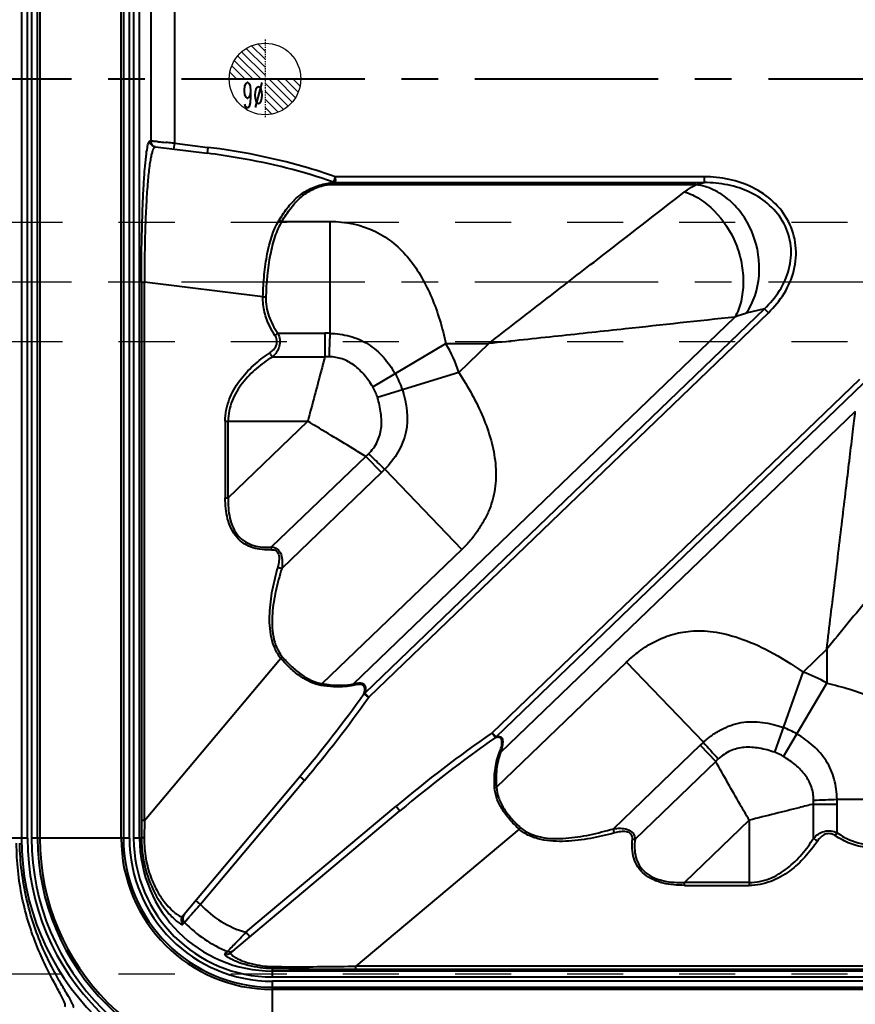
# Model space of a CAD drawing. Header units: millimetres. Extents: x 2634 to 3034, y 1430 to 1883.
# Drawn here: x 2743.1 to 2813.1, y 1595.1 to 1677.6 of the extents above; entities that cross this region are included whole.
import ezdxf
from ezdxf.enums import TextEntityAlignment as Align

# ---------------------------------------------------------------- set-up
doc = ezdxf.new("R2010")
doc.units = ezdxf.units.MM
doc.linetypes.add('CENTER', pattern=[0.6, 0.375, -0.075, 0.075, -0.075])
doc.linetypes.add('HIDDEN', pattern=[0.2, 0.1, -0.1])
doc.layers.add('cool', color=153, linetype='HIDDEN', lineweight=9)
doc.layers.add('epin', color=13, linetype='Continuous', lineweight=9)
doc.styles.add('TXT05', font='txt.shx', dxfattribs={"width": 0.5, "bigfont": 'gbcbig.shx'})

# ---------------------------------------------------------------- blocks, each defined once
blk = doc.blocks.new('epin_ejp_6')
at = {"layer": 'epin'}
h = blk.add_hatch(dxfattribs=at)
h.set_pattern_fill('_ANSI31', color=123, scale=0.15, angle=90)
h.set_pattern_definition([(135, (119, 124), (-0.3367596, -0.3367596), [])])
h.paths.add_polyline_path([(0, 3, 0.414214), (-3, 0), (0, 0)])
h.paths.add_polyline_path([(3, 0), (0, 0), (0, -3, 0.414214)])
at = {"layer": 'epin', "color": 1, "linetype": 'CENTER', "ltscale": 0.12}
for p, q in [((0, -3.3), (0, 3.3)), ((-3.3, 0), (3.3, 0))]:
    blk.add_line(p, q, dxfattribs=at)
at = {"layer": 'epin'}
blk.add_circle((0, 0), 3, dxfattribs=at)
at = {"layer": 'epin', "color": 6, "style": 'TXT05', "width": 0.5}
blk.add_text('%%c6', height=2.1, dxfattribs=at).set_placement((0.995, 1.35), align=Align.MIDDLE)

msp = doc.modelspace()

# ---------------------------------------------------------------- linework, layer by layer
at = {"color": 7, "linetype": 'Continuous'}
for p, q in [((2743.202, 1752.823), (2743.202, 1609.037)), ((2743.704, 1609.037), (2743.704, 1752.823)), ((2744.057, 1752.823), (2744.057, 1609.037)), ((2744.559, 1609.037), (2744.559, 1752.823)), ((2744.744, 1752.823), (2744.744, 1609.037)), ((2751.572, 1609.037), (2751.572, 1752.823)), ((2751.757, 1752.823), (2751.757, 1609.037)), ((2752.259, 1609.037), (2752.259, 1752.823)), ((2752.612, 1752.823), (2752.612, 1609.037)), ((2753.114, 1609.037), (2753.114, 1752.823)), ((2756.051, 1667.281), (2756.051, 1679.497)), ((2754.043, 1679.312), (2754.043, 1667.466)), ((2754.043, 1667.466), (2753.992, 1667.472)), ((2755.99, 1666.782), (2756.051, 1667.281)), ((2756.051, 1667.281), (2758.828, 1666.94)), ((2754.433, 1666.973), (2758.767, 1666.441)), ((2758.828, 1666.94), (2758.767, 1666.441)), ((2799.751, 1663.809), (2768.802, 1663.809)), ((2769.512, 1664.476), (2769.356, 1664.035)), ((2800.444, 1664.476), (2769.512, 1664.476)), ((2769.512, 1663.981), (2800.444, 1663.981)), ((2799.751, 1663.809), (2800.444, 1663.981)), ((2800.444, 1664.476), (2800.444, 1663.981)), ((2765.034, 1660.733), (2769.066, 1660.733)), ((2769.066, 1660.733), (2769.066, 1651.35)), ((2753.263, 1655.644), (2753.263, 1610.508)), ((2753.263, 1655.644), (2753.522, 1655.644)), ((2753.522, 1610.508), (2753.522, 1655.644)), ((2763.455, 1654.424), (2753.522, 1655.644)), ((2805.501, 1653.409), (2771.994, 1621.19)), ((2805.829, 1653.068), (2772.321, 1620.849)), ((2805.501, 1653.409), (2803.975, 1653.029)), ((2805.501, 1653.409), (2805.829, 1653.068)), ((2771.05, 1621.968), (2803.022, 1652.711)), ((2764.704, 1651.357), (2768.646, 1651.357)), ((2768.646, 1651.357), (2768.646, 1649.383)), ((2772.66, 1646.857), (2778.796, 1650.49)), ((2778.796, 1650.49), (2782.377, 1650.49)), ((2779.866, 1648.076), (2782.377, 1650.49)), ((2764.251, 1649.383), (2768.646, 1649.383)), ((2779.866, 1648.076), (2773.056, 1645.969)), ((2782.669, 1617.869), (2813.487, 1647.502)), ((2782.996, 1617.529), (2813.814, 1647.161)), ((2813.117, 1644.805), (2783.379, 1616.21)), ((2760.291, 1643.983), (2760.291, 1637.567)), ((2760.291, 1643.983), (2767.207, 1643.983)), ((2760.534, 1637.567), (2760.534, 1643.983)), ((2760.534, 1637.567), (2767.207, 1643.983)), ((2772.071, 1641.038), (2764.178, 1633.449)), ((2772.071, 1641.038), (2773.38, 1639.677)), ((2773.659, 1639.955), (2780.116, 1633.24)), ((2773.38, 1639.677), (2765.035, 1631.653)), ((2760.291, 1637.567), (2760.534, 1637.567)), ((2780.116, 1633.24), (2768.416, 1621.99)), ((2753.522, 1610.508), (2764.947, 1624.123)), ((2810.727, 1624.876), (2808.733, 1622.96)), ((2810.727, 1624.876), (2810.727, 1622.029)), ((2783.025, 1613.316), (2793.919, 1623.79)), ((2793.919, 1623.79), (2800.375, 1617.076)), ((2806.36, 1616.235), (2808.733, 1622.96)), ((2807.093, 1615.891), (2810.727, 1622.029)), ((2772.321, 1620.849), (2771.994, 1621.19)), ((2782.996, 1617.529), (2782.669, 1617.869)), ((2782.669, 1617.869), (2782.945, 1617.469)), ((2800.102, 1616.822), (2792.83, 1609.83)), ((2800.102, 1616.822), (2801.41, 1615.461)), ((2801.41, 1615.461), (2794.65, 1608.96)), ((2756.717, 1602.491), (2766.54, 1614.197)), ((2766.54, 1614.197), (2766.925, 1613.873)), ((2766.925, 1613.873), (2758.213, 1603.491)), ((2762.021, 1601.15), (2774.613, 1611.715)), ((2774.613, 1611.715), (2774.936, 1611.331)), ((2809.619, 1611.899), (2811.593, 1611.899)), ((2809.619, 1609.041), (2809.619, 1611.899)), ((2811.587, 1612.298), (2820.97, 1612.298)), ((2811.593, 1609.495), (2811.593, 1611.899)), ((2760.762, 1599.437), (2774.936, 1611.331)), ((2753.522, 1610.508), (2753.263, 1610.508)), ((2753.263, 1610.508), (2753.264, 1610.013)), ((2753.522, 1610.508), (2753.514, 1610.02)), ((2804.22, 1610.54), (2798.796, 1605.325)), ((2804.22, 1610.54), (2804.22, 1605.082)), ((2753.264, 1610.013), (2753.264, 1609.523)), ((2753.264, 1609.523), (2753.266, 1609.037)), ((2753.507, 1609.539), (2753.5, 1609.066)), ((2753.514, 1610.02), (2753.507, 1609.539)), ((2784.934, 1609.797), (2771.248, 1598.313)), ((2743.704, 1609.037), (2735.195, 1609.037)), ((2752.259, 1609.037), (2744.057, 1609.037)), ((2753.266, 1609.037), (2752.612, 1609.037)), ((2804.22, 1605.325), (2798.796, 1605.325)), ((2798.796, 1605.082), (2798.796, 1605.325)), ((2798.796, 1605.082), (2804.22, 1605.082)), ((2758.213, 1603.491), (2757.828, 1603.814)), ((2756.741, 1601.82), (2756.875, 1601.982)), ((2756.875, 1601.982), (2757.28, 1602.442)), ((2762.344, 1600.765), (2762.021, 1601.15)), ((2760.247, 1599.358), (2760.487, 1599.551)), ((2764.246, 1597.403), (2764.246, 1598.129)), ((2764.246, 1598.129), (2764.387, 1598.125)), ((2903.005, 1597.905), (2764.246, 1597.905)), ((2771.248, 1598.054), (2771.248, 1598.313)), ((2815.85, 1598.313), (2771.248, 1598.313)), ((2771.248, 1598.054), (2815.85, 1598.054)), ((2764.246, 1597.403), (2903.005, 1597.403)), ((2764.246, 1588.848), (2764.246, 1597.05)), ((2903.005, 1597.05), (2764.246, 1597.05)), ((2764.246, 1596.548), (2903.005, 1596.548)), ((2903.005, 1596.363), (2764.246, 1596.363))]:
    msp.add_line(p, q, dxfattribs=at)
at = {"color": 1, "linetype": 'CENTER', "ltscale": 41}
msp.add_line((2633.625, 1672.672), (3033.625, 1672.672), dxfattribs=at)
at = {"color": 7, "linetype": 'Continuous'}
for centre, radius, start, end in [((2754.545, 1667.465), 0.502, 179.93879, 262.96027), ((2781.908, 1959.72), 293.578, 264.67577, 264.80028), ((2764.482, 1685.573), 31.166, 268.11005, 268.55704), ((2768.645, 1638.599), 12.758, 88.10989, 89.99448), ((2769.066, 1644.732), 11.306, 17.20244, 30.61639), ((2768.893, 1640.695), 8.691, 89.35257, 91.62449), ((2769.066, 1644.732), 6.367, 17.20153, 30.61739), ((2769.295, 1644.824), 3.932, 16.93218, 31.13723), ((2766.524, 1647.134), 8.243, 312.29878, 314.54923), ((2764.919, 1648.474), 12.205, 313.88365, 315.73379), ((2804.969, 1612.298), 11.306, 59.38361, 70.55095), ((2679.608, 1687.199), 113.518, 319.97723, 324.40962), ((2682.264, 1684.946), 110.538, 319.98693, 324.55958), ((2844.554, 1528.508), 108.698, 124.70384, 130.04927), ((2804.969, 1612.298), 6.369, 59.38238, 70.55168), ((2847.211, 1525.324), 112.342, 124.89351, 130.04193), ((2808.494, 1608.095), 12.107, 132.1125, 133.87692), ((2907.115, 1711.359), 142.418, 221.45379, 222.21044), ((2805.065, 1612.526), 3.929, 58.92162, 70.76174), ((2807.239, 1609.71), 8.188, 133.24478, 135.384), ((2800.994, 1612.135), 8.628, 358.43445, 0.60827), ((2806.305, 1730.321), 118.141, 271.6087, 272.56235), ((2798.935, 1611.9), 12.659, 359.99427, 1.8032), ((2764.246, 1609.037), 21.044, 180, 270), ((2764.246, 1609.037), 20.542, 180, 270), ((2764.246, 1609.037), 20.189, 180, 270), ((2764.246, 1609.037), 19.687, 180, 270), ((2764.246, 1609.037), 19.502, 180, 270), ((2764.246, 1609.037), 12.674, 180, 270), ((2764.246, 1609.037), 12.489, 180, 270), ((2764.246, 1609.037), 11.987, 180, 270), ((2764.246, 1609.037), 11.634, 180, 270), ((2764.246, 1609.037), 11.132, 180, 270), ((2995.312, 1391.587), 317.993, 138.21171, 138.35038), ((2764.246, 1609.037), 8.195, 222.59007, 254.24586), ((2757.237, 1602.33), 0.502, 140.00966, 223.76632), ((2895.175, 1480.758), 183.907, 138.37614, 138.5738), ((2764.246, 1609.037), 10.203, 223.74555, 248.38371), ((2722.274, 1637.931), 54.154, 316.46294, 317.21961), ((2709.301, 1650.24), 72.038, 316.00944, 316.47277), ((2760.44, 1599.819), 0.499, 268.24318, 310.10485), ((2760.673, 1600.017), 0.501, 248.29848, 310.02834), ((2771.607, 1588.857), 15.426, 135.6167, 135.74983), ((2764.501, 1607.201), 8.926, 268.39213, 269.32262)]:
    msp.add_arc(centre, radius, start, end, dxfattribs=at)
for points, knots in [([(2753.263, 1655.644), (2753.263, 1657.118), (2753.285, 1659.246), (2753.366, 1661.94), (2753.442, 1663.624), (2753.533, 1665.01), (2753.632, 1666.081), (2753.738, 1666.824), (2753.822, 1667.215), (2753.882, 1667.345)], [0, 0, 0, 0, 0.376738, 0.543993, 0.688791, 0.807603, 0.899096, 0.963439, 1, 1, 1, 1]), ([(2753.89, 1667.362), (2753.898, 1667.377), (2753.922, 1667.421), (2753.96, 1667.463), (2753.992, 1667.472)], [0, 0, 0, 0, 0.33564, 1, 1, 1, 1]), ([(2754.433, 1666.973), (2754.315, 1666.988), (2754.082, 1667.107), (2753.993, 1667.353), (2753.993, 1667.472)], [0, 0, 0, 0, 0.49977, 1, 1, 1, 1]), ([(2754.229, 1667.449), (2754.204, 1667.451), (2754.142, 1667.457), (2754.08, 1667.461), (2754.043, 1667.466)], [0, 0, 0, 0, 0.393124, 1, 1, 1, 1]), ([(2754.666, 1667.408), (2754.623, 1667.412), (2754.477, 1667.426), (2754.331, 1667.439), (2754.229, 1667.449)], [0, 0, 0, 0, 0.297373, 1, 1, 1, 1]), ([(2756.051, 1667.281), (2755.987, 1667.287), (2755.738, 1667.311), (2755.488, 1667.333), (2755.302, 1667.35)], [0, 0, 0, 0, 0.254792, 1, 1, 1, 1]), ([(2754.433, 1666.973), (2754.356, 1666.983), (2754.245, 1666.802), (2754.166, 1666.573), (2754.082, 1666.25), (2754.005, 1665.842), (2753.894, 1665.102), (2753.775, 1663.937), (2753.661, 1662.264), (2753.576, 1660.266), (2753.526, 1658.021), (2753.52, 1656.452), (2753.523, 1655.644)], [0, 0, 0, 0, 0.020549, 0.041007, 0.069271, 0.105653, 0.150352, 0.264889, 0.412263, 0.589137, 0.78848, 1, 1, 1, 1]), ([(2769.356, 1664.035), (2766.789, 1664.922), (2763.251, 1665.801), (2759.667, 1666.331), (2758.767, 1666.441)], [0, 0, 0, 0, 0.749741, 1, 1, 1, 1]), ([(2769.512, 1664.476), (2768.649, 1664.78), (2765.161, 1665.889), (2761.551, 1666.605), (2758.828, 1666.94)], [0, 0, 0, 0, 0.250164, 1, 1, 1, 1]), ([(2764.806, 1660.838), (2765.047, 1661.227), (2765.535, 1661.95), (2766.408, 1662.88), (2767.452, 1663.542), (2768.232, 1663.788), (2768.638, 1663.874)], [0, 0, 0, 0, 0.272514, 0.518421, 0.753405, 1, 1, 1, 1]), ([(2765.034, 1660.733), (2765.271, 1661.125), (2765.75, 1661.853), (2766.603, 1662.793), (2767.628, 1663.471), (2768.401, 1663.72), (2768.802, 1663.809)], [0, 0, 0, 0, 0.273875, 0.520006, 0.754287, 1, 1, 1, 1]), ([(2768.637, 1663.874), (2768.699, 1663.887), (2768.939, 1663.938), (2769.179, 1663.993), (2769.356, 1664.035)], [0, 0, 0, 0, 0.256537, 1, 1, 1, 1]), ([(2768.802, 1663.809), (2768.863, 1663.823), (2769.1, 1663.878), (2769.337, 1663.936), (2769.512, 1663.981)], [0, 0, 0, 0, 0.25675, 1, 1, 1, 1]), ([(2769.512, 1664.476), (2769.512, 1664.447), (2769.53, 1664.389), (2769.496, 1664.305), (2769.519, 1664.227), (2769.557, 1664.138), (2769.479, 1664.061), (2769.512, 1664.002), (2769.512, 1663.981)], [0, 0, 0, 0, 0.174349, 0.343523, 0.501509, 0.646941, 0.877292, 1, 1, 1, 1]), ([(2798.798, 1663.199), (2798.881, 1663.263), (2799.184, 1663.488), (2799.505, 1663.691), (2799.751, 1663.809)], [0, 0, 0, 0, 0.278264, 1, 1, 1, 1]), ([(2803.975, 1653.029), (2804.603, 1653.938), (2805.324, 1656.235), (2804.858, 1659.171), (2803.759, 1661.255), (2802.629, 1662.541), (2801.272, 1663.444), (2800.253, 1663.749), (2799.751, 1663.809)], [0, 0, 0, 0, 0.246349, 0.509651, 0.641117, 0.767673, 0.887216, 1, 1, 1, 1]), ([(2805.829, 1653.068), (2806.324, 1653.562), (2807.233, 1654.643), (2808.08, 1656.597), (2808.246, 1658.729), (2807.622, 1660.78), (2806.311, 1662.466), (2804.547, 1663.647), (2802.546, 1664.34), (2801.143, 1664.461), (2800.444, 1664.476)], [0, 0, 0, 0, 0.125141, 0.25018, 0.375072, 0.499933, 0.624868, 0.749809, 0.87486, 1, 1, 1, 1]), ([(2805.501, 1653.409), (2805.982, 1653.861), (2806.838, 1654.877), (2807.662, 1656.692), (2807.837, 1658.683), (2807.249, 1660.596), (2806.002, 1662.157), (2804.331, 1663.243), (2802.434, 1663.862), (2801.106, 1663.985), (2800.444, 1663.981)], [0, 0, 0, 0, 0.125872, 0.250482, 0.374613, 0.498464, 0.622779, 0.747894, 0.873585, 1, 1, 1, 1]), ([(2782.377, 1650.49), (2783.926, 1651.676), (2786.952, 1654.04), (2792.433, 1658.267), (2796.362, 1661.313), (2798.798, 1663.199)], [0, 0, 0, 0, 0.281733, 0.554865, 1, 1, 1, 1]), ([(2798.798, 1663.199), (2799.251, 1663.067), (2800.155, 1662.628), (2801.772, 1661.282), (2803.008, 1659.392), (2803.625, 1657.247), (2803.772, 1655.609), (2803.604, 1654.067), (2803.258, 1653.121), (2803.022, 1652.711)], [0, 0, 0, 0, 0.112304, 0.235146, 0.498597, 0.633086, 0.764147, 0.887502, 1, 1, 1, 1]), ([(2763.455, 1654.424), (2763.468, 1655.042), (2763.542, 1656.246), (2763.84, 1658.42), (2764.287, 1659.986), (2764.805, 1660.838)], [0, 0, 0, 0, 0.28042, 0.547018, 1, 1, 1, 1]), ([(2765.034, 1660.733), (2764.791, 1660.338), (2764.396, 1659.421), (2763.882, 1657.31), (2763.729, 1655.599), (2763.697, 1654.417)], [0, 0, 0, 0, 0.213556, 0.455384, 1, 1, 1, 1]), ([(2769.066, 1660.733), (2770.369, 1660.733), (2772.943, 1660.212), (2775.432, 1658.128), (2776.793, 1656.054), (2777.648, 1654.321), (2778.309, 1652.448), (2778.651, 1651.151), (2778.796, 1650.49)], [0, 0, 0, 0, 0.254621, 0.491325, 0.612518, 0.738179, 0.867882, 1, 1, 1, 1]), ([(2764.462, 1651.183), (2764.305, 1651.417), (2763.943, 1652.031), (2763.545, 1653.116), (2763.434, 1653.989), (2763.455, 1654.424)], [0, 0, 0, 0, 0.245238, 0.619698, 1, 1, 1, 1]), ([(2763.698, 1654.417), (2763.683, 1653.869), (2763.865, 1652.767), (2764.392, 1651.797), (2764.704, 1651.357)], [0, 0, 0, 0, 0.504127, 1, 1, 1, 1]), ([(2803.975, 1653.029), (2803.899, 1653.01), (2803.576, 1652.922), (2803.26, 1652.807), (2803.022, 1652.711)], [0, 0, 0, 0, 0.234046, 1, 1, 1, 1]), ([(2803.022, 1652.711), (2799.959, 1652.382), (2795.016, 1651.854), (2788.135, 1651.103), (2784.315, 1650.709), (2782.377, 1650.49)], [0, 0, 0, 0, 0.445138, 0.718268, 1, 1, 1, 1]), ([(2764.704, 1651.357), (2764.787, 1651.191), (2764.901, 1650.825), (2764.841, 1650.088), (2764.51, 1649.615), (2764.251, 1649.383)], [0, 0, 0, 0, 0.256364, 0.51753, 1, 1, 1, 1]), ([(2764.462, 1651.183), (2764.48, 1651.198), (2764.557, 1651.262), (2764.639, 1651.318), (2764.704, 1651.357)], [0, 0, 0, 0, 0.240475, 1, 1, 1, 1]), ([(2769.066, 1651.35), (2769.058, 1651.182), (2769.029, 1650.527), (2769.005, 1649.872), (2768.991, 1649.386)], [0, 0, 0, 0, 0.256891, 1, 1, 1, 1]), ([(2769.066, 1651.35), (2769.63, 1651.348), (2770.477, 1651.213), (2771.543, 1650.848), (2772.538, 1650.325), (2773.606, 1649.384), (2774.253, 1648.458), (2774.545, 1647.975)], [0, 0, 0, 0, 0.251055, 0.375986, 0.50013, 0.748891, 1, 1, 1, 1]), ([(2764.008, 1649.702), (2764.127, 1649.782), (2764.351, 1649.965), (2764.602, 1650.331), (2764.663, 1650.783), (2764.542, 1651.062), (2764.462, 1651.183)], [0, 0, 0, 0, 0.247334, 0.497274, 0.749044, 1, 1, 1, 1]), ([(2760.291, 1643.983), (2760.283, 1644.293), (2760.348, 1644.913), (2760.685, 1646.084), (2761.421, 1647.401), (2762.625, 1648.678), (2763.529, 1649.396), (2764.008, 1649.702)], [0, 0, 0, 0, 0.130991, 0.261075, 0.514013, 0.759687, 1, 1, 1, 1]), ([(2764.008, 1649.702), (2764.055, 1649.611), (2764.133, 1649.499), (2764.227, 1649.404), (2764.251, 1649.383)], [0, 0, 0, 0, 0.765289, 1, 1, 1, 1]), ([(2764.251, 1649.383), (2763.782, 1649.086), (2762.871, 1648.434), (2761.681, 1647.22), (2760.775, 1645.734), (2760.534, 1644.567), (2760.534, 1643.983)], [0, 0, 0, 0, 0.243951, 0.49088, 0.743097, 1, 1, 1, 1]), ([(2768.646, 1649.383), (2768.537, 1648.979), (2768.252, 1647.899), (2767.769, 1646.1), (2767.402, 1644.703), (2767.207, 1643.983)], [0, 0, 0, 0, 0.224314, 0.599734, 1, 1, 1, 1]), ([(2772.66, 1646.857), (2772.447, 1647.21), (2771.983, 1647.873), (2771.137, 1648.706), (2770.12, 1649.263), (2769.366, 1649.382), (2768.991, 1649.386)], [0, 0, 0, 0, 0.265948, 0.518739, 0.758258, 1, 1, 1, 1]), ([(2779.866, 1648.076), (2780.647, 1646.877), (2781.686, 1645.022), (2782.612, 1642.412), (2782.999, 1640.475), (2782.999, 1638.533), (2782.614, 1636.952), (2782.059, 1635.75), (2781.512, 1634.866), (2780.881, 1634.007), (2780.391, 1633.475), (2780.116, 1633.24)], [0, 0, 0, 0, 0.263043, 0.388293, 0.508169, 0.624617, 0.742681, 0.804074, 0.867698, 0.933495, 1, 1, 1, 1]), ([(2775.148, 1646.615), (2775.5, 1645.478), (2775.766, 1643.591), (2774.835, 1641.339), (2774.082, 1640.387), (2773.659, 1639.955)], [0, 0, 0, 0, 0.49768, 0.747182, 1, 1, 1, 1]), ([(2772.307, 1641.26), (2772.598, 1641.547), (2773.095, 1642.207), (2773.429, 1643.417), (2773.378, 1644.694), (2773.186, 1645.544), (2773.056, 1645.969)], [0, 0, 0, 0, 0.244048, 0.48187, 0.734477, 1, 1, 1, 1]), ([(2810.727, 1624.876), (2810.841, 1625.822), (2811.06, 1627.707), (2811.514, 1631.413), (2811.945, 1635.034), (2812.363, 1638.517), (2812.648, 1640.887), (2812.864, 1642.702), (2813.019, 1643.977), (2813.083, 1644.544), (2813.117, 1644.805)], [0, 0, 0, 0, 0.14235, 0.283651, 0.557997, 0.687465, 0.808007, 0.914751, 0.960682, 1, 1, 1, 1]), ([(2772.071, 1641.038), (2771.709, 1641.257), (2770.74, 1641.847), (2769.116, 1642.824), (2767.859, 1643.592), (2767.207, 1643.983)], [0, 0, 0, 0, 0.22313, 0.598578, 1, 1, 1, 1]), ([(2773.659, 1639.955), (2773.542, 1640.066), (2773.09, 1640.499), (2772.639, 1640.935), (2772.306, 1641.26)], [0, 0, 0, 0, 0.257711, 1, 1, 1, 1]), ([(2823.435, 1640.412), (2821.562, 1638.122), (2818.525, 1634.415), (2814.297, 1629.23), (2811.92, 1626.352), (2810.727, 1624.876)], [0, 0, 0, 0, 0.442107, 0.716375, 1, 1, 1, 1]), ([(2764.161, 1633.214), (2763.641, 1633.184), (2762.832, 1633.243), (2761.855, 1633.689), (2761.003, 1634.433), (2760.389, 1635.802), (2760.291, 1636.974), (2760.291, 1637.567)], [0, 0, 0, 0, 0.233699, 0.35316, 0.476377, 0.733763, 1, 1, 1, 1]), ([(2760.534, 1637.567), (2760.518, 1636.997), (2760.565, 1636.133), (2760.919, 1635.063), (2761.346, 1634.363), (2761.955, 1633.85), (2762.895, 1633.432), (2763.678, 1633.405), (2764.178, 1633.449)], [0, 0, 0, 0, 0.26689, 0.398219, 0.52424, 0.645536, 0.764845, 1, 1, 1, 1]), ([(2764.161, 1633.214), (2764.158, 1633.274), (2764.161, 1633.353), (2764.175, 1633.43), (2764.178, 1633.449)], [0, 0, 0, 0, 0.761646, 1, 1, 1, 1]), ([(2764.161, 1633.214), (2764.299, 1633.222), (2764.616, 1633.168), (2764.831, 1632.718), (2764.807, 1632.24), (2764.736, 1631.918), (2764.69, 1631.759)], [0, 0, 0, 0, 0.225229, 0.465545, 0.729938, 1, 1, 1, 1]), ([(2764.178, 1633.449), (2764.347, 1633.445), (2764.707, 1633.303), (2765.018, 1632.816), (2765.094, 1632.236), (2765.064, 1631.845), (2765.035, 1631.653)], [0, 0, 0, 0, 0.226826, 0.476695, 0.739124, 1, 1, 1, 1]), ([(2764.69, 1631.759), (2764.51, 1631.124), (2764.189, 1629.837), (2763.931, 1627.863), (2764.004, 1626.187), (2764.397, 1624.929), (2764.732, 1624.36), (2764.947, 1624.123)], [0, 0, 0, 0, 0.250488, 0.502405, 0.754185, 0.878832, 1, 1, 1, 1]), ([(2765.035, 1631.653), (2764.841, 1631.036), (2764.497, 1629.787), (2764.191, 1627.868), (2764.205, 1625.955), (2764.673, 1624.714), (2765.072, 1624.247)], [0, 0, 0, 0, 0.253442, 0.507248, 0.75913, 1, 1, 1, 1]), ([(2764.69, 1631.759), (2764.717, 1631.749), (2764.83, 1631.709), (2764.946, 1631.675), (2765.035, 1631.653)], [0, 0, 0, 0, 0.236305, 1, 1, 1, 1]), ([(2793.918, 1623.791), (2794.266, 1624.125), (2795.011, 1624.754), (2796.27, 1625.548), (2797.71, 1626.145), (2799.38, 1626.462), (2801.318, 1626.391), (2803.558, 1625.828), (2806.105, 1624.69), (2807.83, 1623.605), (2808.734, 1622.96)], [0, 0, 0, 0, 0.088704, 0.178715, 0.272744, 0.373694, 0.48889, 0.626559, 0.795858, 1, 1, 1, 1]), ([(2768.347, 1621.837), (2767.726, 1621.93), (2766.799, 1622.393), (2765.729, 1623.27), (2765.201, 1623.821), (2764.947, 1624.123)], [0, 0, 0, 0, 0.452734, 0.715427, 1, 1, 1, 1]), ([(2765.072, 1624.246), (2765.324, 1623.952), (2765.838, 1623.408), (2766.888, 1622.537), (2767.804, 1622.089), (2768.416, 1621.991)], [0, 0, 0, 0, 0.283867, 0.546144, 1, 1, 1, 1]), ([(2770.988, 1621.848), (2770.785, 1621.8), (2769.91, 1621.655), (2769.014, 1621.73), (2768.347, 1621.837)], [0, 0, 0, 0, 0.236243, 1, 1, 1, 1]), ([(2768.416, 1621.99), (2768.65, 1621.95), (2769.52, 1621.824), (2770.421, 1621.829), (2771.05, 1621.968)], [0, 0, 0, 0, 0.269351, 1, 1, 1, 1]), ([(2771.921, 1621.133), (2771.952, 1621.22), (2771.997, 1621.375), (2772.012, 1621.59), (2771.96, 1621.76), (2771.838, 1621.867), (2771.673, 1621.917), (2771.383, 1621.929), (2771.151, 1621.886), (2770.988, 1621.848)], [0, 0, 0, 0, 0.167, 0.291648, 0.387965, 0.476208, 0.575533, 0.695033, 1, 1, 1, 1]), ([(2772.076, 1621.623), (2772.073, 1621.71), (2772.025, 1621.893), (2771.757, 1622.026), (2771.428, 1622.032), (2771.184, 1621.995), (2771.05, 1621.968)], [0, 0, 0, 0, 0.210148, 0.409451, 0.668403, 1, 1, 1, 1]), ([(2771.994, 1621.19), (2772.008, 1621.231), (2772.052, 1621.371), (2772.08, 1621.519), (2772.076, 1621.623)], [0, 0, 0, 0, 0.297297, 1, 1, 1, 1]), ([(2810.727, 1622.029), (2812.033, 1621.736), (2813.946, 1621.169), (2816.297, 1620.037), (2817.851, 1618.984), (2819.184, 1617.699), (2820.2, 1616.121), (2820.832, 1614.286), (2820.97, 1612.969), (2820.97, 1612.298)], [0, 0, 0, 0, 0.260844, 0.38613, 0.507095, 0.625199, 0.744485, 0.869298, 1, 1, 1, 1]), ([(2771.921, 1621.133), (2771.94, 1621.121), (2772.072, 1621.025), (2772.205, 1620.93), (2772.321, 1620.849)], [0, 0, 0, 0, 0.134393, 1, 1, 1, 1]), ([(2800.375, 1617.076), (2800.595, 1617.285), (2801.069, 1617.666), (2801.842, 1618.144), (2802.665, 1618.519), (2804.404, 1618.978), (2805.967, 1618.702), (2807.089, 1618.304)], [0, 0, 0, 0, 0.126553, 0.253009, 0.37837, 0.50293, 1, 1, 1, 1]), ([(2783.265, 1616.164), (2783.333, 1616.34), (2783.423, 1616.595), (2783.49, 1616.929), (2783.5, 1617.14), (2783.466, 1617.323), (2783.3, 1617.525), (2783.076, 1617.5), (2782.945, 1617.469)], [0, 0, 0, 0, 0.321574, 0.460261, 0.580209, 0.681484, 0.770476, 1, 1, 1, 1]), ([(2783.379, 1616.21), (2783.442, 1616.387), (2783.524, 1616.646), (2783.581, 1616.983), (2783.585, 1617.198), (2783.542, 1617.383), (2783.361, 1617.583), (2783.132, 1617.56), (2782.996, 1617.529)], [0, 0, 0, 0, 0.31581, 0.453151, 0.572922, 0.674334, 0.765501, 1, 1, 1, 1]), ([(2811.587, 1612.298), (2811.578, 1612.582), (2811.529, 1613.146), (2811.316, 1614.253), (2810.747, 1615.56), (2809.623, 1616.84), (2808.699, 1617.492), (2808.213, 1617.78)], [0, 0, 0, 0, 0.126011, 0.251667, 0.500366, 0.748815, 1, 1, 1, 1]), ([(2806.36, 1616.235), (2805.94, 1616.381), (2805.098, 1616.608), (2803.825, 1616.71), (2802.604, 1616.425), (2801.926, 1615.954), (2801.629, 1615.675)], [0, 0, 0, 0, 0.265794, 0.518534, 0.756183, 1, 1, 1, 1]), ([(2782.879, 1613.26), (2782.847, 1613.76), (2782.853, 1614.749), (2783.092, 1615.715), (2783.265, 1616.164)], [0, 0, 0, 0, 0.50991, 1, 1, 1, 1]), ([(2783.379, 1616.21), (2783.21, 1615.762), (2782.985, 1614.798), (2782.988, 1613.813), (2783.025, 1613.316)], [0, 0, 0, 0, 0.49001, 1, 1, 1, 1]), ([(2809.622, 1612.227), (2809.618, 1612.602), (2809.5, 1613.355), (2808.943, 1614.37), (2808.109, 1615.214), (2807.447, 1615.677), (2807.093, 1615.89)], [0, 0, 0, 0, 0.24164, 0.481091, 0.733966, 1, 1, 1, 1]), ([(2804.22, 1610.54), (2803.97, 1610.983), (2803.03, 1612.621), (2802.094, 1614.262), (2801.41, 1615.461)], [0, 0, 0, 0, 0.269275, 1, 1, 1, 1]), ([(2784.934, 1609.797), (2784.647, 1610.058), (2784.121, 1610.59), (2783.474, 1611.449), (2783.032, 1612.338), (2782.899, 1612.96), (2782.879, 1613.26)], [0, 0, 0, 0, 0.282514, 0.543256, 0.780502, 1, 1, 1, 1]), ([(2783.025, 1613.316), (2783.044, 1613.018), (2783.178, 1612.405), (2783.614, 1611.531), (2784.254, 1610.689), (2784.773, 1610.169), (2785.056, 1609.914)], [0, 0, 0, 0, 0.220556, 0.457818, 0.718061, 1, 1, 1, 1]), ([(2809.619, 1611.899), (2809.216, 1611.796), (2808.136, 1611.528), (2806.337, 1611.073), (2804.94, 1610.725), (2804.22, 1610.54)], [0, 0, 0, 0, 0.224162, 0.599566, 1, 1, 1, 1]), ([(2792.932, 1609.481), (2792.265, 1609.297), (2790.911, 1608.982), (2788.842, 1608.719), (2787.084, 1608.797), (2785.77, 1609.209), (2785.17, 1609.561), (2784.934, 1609.797)], [0, 0, 0, 0, 0.250658, 0.502598, 0.754466, 0.879097, 1, 1, 1, 1]), ([(2785.056, 1609.914), (2785.533, 1609.483), (2786.844, 1608.993), (2788.846, 1608.982), (2790.864, 1609.29), (2792.18, 1609.635), (2792.83, 1609.83)], [0, 0, 0, 0, 0.240341, 0.492391, 0.746336, 1, 1, 1, 1]), ([(2792.83, 1609.83), (2793.026, 1609.857), (2793.425, 1609.886), (2794.012, 1609.811), (2794.525, 1609.505), (2794.642, 1609.132), (2794.65, 1608.96)], [0, 0, 0, 0, 0.261302, 0.523966, 0.773879, 1, 1, 1, 1]), ([(2792.932, 1609.481), (2792.922, 1609.508), (2792.884, 1609.623), (2792.851, 1609.74), (2792.83, 1609.83)], [0, 0, 0, 0, 0.236188, 1, 1, 1, 1]), ([(2794.424, 1608.952), (2794.438, 1609.092), (2794.388, 1609.423), (2793.914, 1609.623), (2793.428, 1609.596), (2793.096, 1609.526), (2792.932, 1609.481)], [0, 0, 0, 0, 0.223475, 0.464002, 0.729321, 1, 1, 1, 1]), ([(2809.619, 1609.041), (2809.851, 1609.301), (2810.325, 1609.632), (2811.061, 1609.692), (2811.428, 1609.578), (2811.593, 1609.495)], [0, 0, 0, 0, 0.482466, 0.743639, 1, 1, 1, 1]), ([(2811.419, 1609.252), (2811.299, 1609.333), (2811.019, 1609.454), (2810.567, 1609.393), (2810.202, 1609.142), (2810.018, 1608.917), (2809.939, 1608.799)], [0, 0, 0, 0, 0.251134, 0.503157, 0.75292, 1, 1, 1, 1]), ([(2811.419, 1609.252), (2811.435, 1609.27), (2811.498, 1609.347), (2811.555, 1609.43), (2811.593, 1609.495)], [0, 0, 0, 0, 0.237499, 1, 1, 1, 1]), ([(2814.096, 1608.263), (2813.613, 1608.306), (2812.667, 1608.533), (2811.813, 1608.989), (2811.419, 1609.252)], [0, 0, 0, 0, 0.505617, 1, 1, 1, 1]), ([(2811.593, 1609.495), (2811.778, 1609.365), (2812.546, 1608.878), (2813.44, 1608.571), (2814.121, 1608.506)], [0, 0, 0, 0, 0.248581, 1, 1, 1, 1]), ([(2746.781, 1595.345), (2746.682, 1595.581), (2746.385, 1596.145), (2745.842, 1597.14), (2745.168, 1598.452), (2744.451, 1600.067), (2743.778, 1601.951), (2743.038, 1604.798), (2742.8, 1607.073), (2742.798, 1608.611)], [0, 0, 0, 0, 0.054731, 0.136406, 0.242876, 0.370478, 0.514658, 0.670589, 1, 1, 1, 1]), ([(2747.434, 1595.253), (2747.318, 1595.481), (2746.99, 1596.032), (2746.407, 1597.016), (2745.688, 1598.325), (2744.602, 1600.617), (2743.463, 1604.052), (2743.088, 1607.048), (2743.057, 1608.616)], [0, 0, 0, 0, 0.053971, 0.135076, 0.241186, 0.368737, 0.66947, 1, 1, 1, 1]), ([(2753.5, 1609.066), (2753.467, 1609.064), (2753.41, 1609.06), (2753.336, 1609.055), (2753.294, 1609.046), (2753.27, 1609.042), (2753.266, 1609.037)], [0, 0, 0, 0, 0.423656, 0.729977, 0.914811, 1, 1, 1, 1]), ([(2753.266, 1609.037), (2753.269, 1608.054), (2753.534, 1606.248), (2754.501, 1604.072), (2755.445, 1602.808), (2756.082, 1602.191), (2756.336, 1601.99), (2756.447, 1601.917)], [0, 0, 0, 0, 0.366618, 0.669597, 0.879549, 0.950487, 1, 1, 1, 1]), ([(2753.5, 1609.066), (2753.492, 1608.482), (2753.579, 1607.358), (2753.989, 1605.827), (2754.564, 1604.591), (2755.179, 1603.68), (2755.678, 1603.125), (2756.028, 1602.815), (2756.233, 1602.657), (2756.411, 1602.547), (2756.552, 1602.477), (2756.684, 1602.451), (2756.718, 1602.491)], [0, 0, 0, 0, 0.226413, 0.434699, 0.611833, 0.752927, 0.859418, 0.900622, 0.93422, 0.960486, 0.979737, 1, 1, 1, 1]), ([(2798.796, 1605.082), (2798.197, 1605.09), (2797.291, 1605.153), (2796.16, 1605.53), (2795.413, 1605.982), (2794.845, 1606.615), (2794.398, 1607.607), (2794.377, 1608.429), (2794.424, 1608.952)], [0, 0, 0, 0, 0.26562, 0.396854, 0.524996, 0.648164, 0.767288, 1, 1, 1, 1]), ([(2794.65, 1608.96), (2794.584, 1608.457), (2794.581, 1607.662), (2795.001, 1606.709), (2795.529, 1606.099), (2796.251, 1605.685), (2797.344, 1605.352), (2798.218, 1605.308), (2798.796, 1605.325)], [0, 0, 0, 0, 0.234646, 0.35356, 0.474704, 0.600885, 0.732726, 1, 1, 1, 1]), ([(2804.22, 1605.325), (2804.804, 1605.325), (2805.972, 1605.566), (2807.458, 1606.472), (2808.67, 1607.662), (2809.323, 1608.573), (2809.619, 1609.041)], [0, 0, 0, 0, 0.257065, 0.509255, 0.756108, 1, 1, 1, 1]), ([(2809.939, 1608.799), (2809.634, 1608.319), (2808.913, 1607.418), (2807.637, 1606.21), (2806.054, 1605.327), (2804.834, 1605.07), (2804.22, 1605.082)], [0, 0, 0, 0, 0.240574, 0.486505, 0.739808, 1, 1, 1, 1]), ([(2809.939, 1608.799), (2809.847, 1608.845), (2809.736, 1608.924), (2809.64, 1609.018), (2809.619, 1609.041)], [0, 0, 0, 0, 0.76529, 1, 1, 1, 1]), ([(2756.447, 1601.917), (2756.502, 1601.881), (2756.585, 1601.833), (2756.691, 1601.796), (2756.723, 1601.808)], [0, 0, 0, 0, 0.657688, 1, 1, 1, 1]), ([(2756.717, 1602.491), (2756.663, 1602.426), (2756.589, 1602.272), (2756.598, 1602.104), (2756.619, 1602.031)], [0, 0, 0, 0, 0.526691, 1, 1, 1, 1]), ([(2756.619, 1602.031), (2756.625, 1602.012), (2756.651, 1601.935), (2756.698, 1601.865), (2756.741, 1601.82)], [0, 0, 0, 0, 0.240153, 1, 1, 1, 1]), ([(2761.129, 1600.207), (2761.072, 1600.148), (2760.89, 1599.96), (2760.707, 1599.775), (2760.582, 1599.647)], [0, 0, 0, 0, 0.314973, 1, 1, 1, 1]), ([(2760.247, 1599.358), (2760.237, 1599.337), (2760.248, 1599.288), (2760.294, 1599.235), (2760.394, 1599.143), (2760.604, 1599.011), (2760.8, 1598.911), (2760.919, 1598.855)], [0, 0, 0, 0, 0.08018, 0.147554, 0.244028, 0.545698, 1, 1, 1, 1]), ([(2760.557, 1599.621), (2760.548, 1599.612), (2760.525, 1599.589), (2760.503, 1599.564), (2760.487, 1599.551)], [0, 0, 0, 0, 0.377961, 1, 1, 1, 1]), ([(2760.762, 1599.437), (2760.752, 1599.429), (2760.736, 1599.405), (2760.746, 1599.356), (2760.78, 1599.304), (2760.839, 1599.242), (2760.926, 1599.172), (2761.098, 1599.055), (2761.249, 1598.974), (2761.36, 1598.92)], [0, 0, 0, 0, 0.044925, 0.094695, 0.165619, 0.264856, 0.395777, 0.560703, 1, 1, 1, 1]), ([(2760.919, 1598.855), (2761.331, 1598.661), (2762.419, 1598.295), (2763.561, 1598.146), (2764.246, 1598.129)], [0, 0, 0, 0, 0.398927, 1, 1, 1, 1]), ([(2761.36, 1598.92), (2761.715, 1598.747), (2762.661, 1598.425), (2763.653, 1598.295), (2764.25, 1598.279)], [0, 0, 0, 0, 0.39791, 1, 1, 1, 1]), ([(2764.395, 1598.275), (2764.386, 1598.256), (2764.353, 1598.195), (2764.295, 1598.134), (2764.246, 1598.129)], [0, 0, 0, 0, 0.307335, 1, 1, 1, 1]), ([(2764.387, 1598.125), (2764.934, 1598.112), (2767.221, 1598.067), (2769.508, 1598.054), (2771.248, 1598.054)], [0, 0, 0, 0, 0.239463, 1, 1, 1, 1]), ([(2764.395, 1598.275), (2764.94, 1598.269), (2767.224, 1598.256), (2769.509, 1598.282), (2771.248, 1598.313)], [0, 0, 0, 0, 0.238555, 1, 1, 1, 1]), ([(2746.846, 1594.903), (2746.884, 1594.935), (2746.878, 1595.121), (2746.821, 1595.25), (2746.781, 1595.345)], [0, 0, 0, 0, 0.328603, 1, 1, 1, 1]), ([(2747.552, 1594.843), (2747.564, 1594.854), (2747.575, 1594.904), (2747.537, 1595.044), (2747.48, 1595.163), (2747.434, 1595.253)], [0, 0, 0, 0, 0.112989, 0.306072, 1, 1, 1, 1])]:
    msp.add_open_spline(points, degree=3, knots=knots, dxfattribs=at)
for points in [[(2768.637, 1663.874), (2768.686, 1663.841), (2768.743, 1663.817), (2768.802, 1663.809)], [(2769.356, 1664.035), (2769.404, 1664.007), (2769.458, 1663.988), (2769.512, 1663.981)], [(2764.805, 1660.838), (2764.874, 1660.79), (2764.953, 1660.753), (2765.034, 1660.733)], [(2764.947, 1624.123), (2764.986, 1624.167), (2765.027, 1624.208), (2765.071, 1624.246)], [(2768.347, 1621.837), (2768.364, 1621.891), (2768.387, 1621.943), (2768.416, 1621.99)], [(2770.988, 1621.848), (2771.003, 1621.891), (2771.023, 1621.932), (2771.05, 1621.968)], [(2771.994, 1621.19), (2771.968, 1621.174), (2771.943, 1621.155), (2771.921, 1621.133)], [(2782.945, 1617.469), (2782.964, 1617.487), (2782.981, 1617.507), (2782.996, 1617.529)], [(2783.265, 1616.164), (2783.305, 1616.174), (2783.343, 1616.189), (2783.379, 1616.21)], [(2782.879, 1613.26), (2782.929, 1613.273), (2782.979, 1613.291), (2783.025, 1613.316)], [(2784.934, 1609.797), (2784.977, 1609.833), (2785.017, 1609.872), (2785.056, 1609.914)], [(2794.424, 1608.952), (2794.499, 1608.946), (2794.575, 1608.948), (2794.65, 1608.96)], [(2760.425, 1599.32), (2760.364, 1599.322), (2760.303, 1599.335), (2760.247, 1599.358)]]:
    msp.add_open_spline(points, degree=3, dxfattribs=at)
at = {"layer": 'cool', "ltscale": 47}
for p, q in [((2647.955, 1660.672), (3019.295, 1660.672)), ((2647.955, 1650.672), (3019.295, 1650.672)), ((2647.955, 1597.672), (3019.295, 1597.672))]:
    msp.add_line(p, q, dxfattribs=at)
at = {"layer": 'cool', "color": 1, "linetype": 'CENTER', "ltscale": 41}
msp.add_line((2633.625, 1655.672), (3033.625, 1655.672), dxfattribs=at)

# ---------------------------------------------------------------- block references
at = {"layer": 'epin', "rotation": 180}
msp.add_blockref('epin_ejp_6', (2763.625, 1672.672), dxfattribs=at)

doc.saveas('drawing.dxf')
